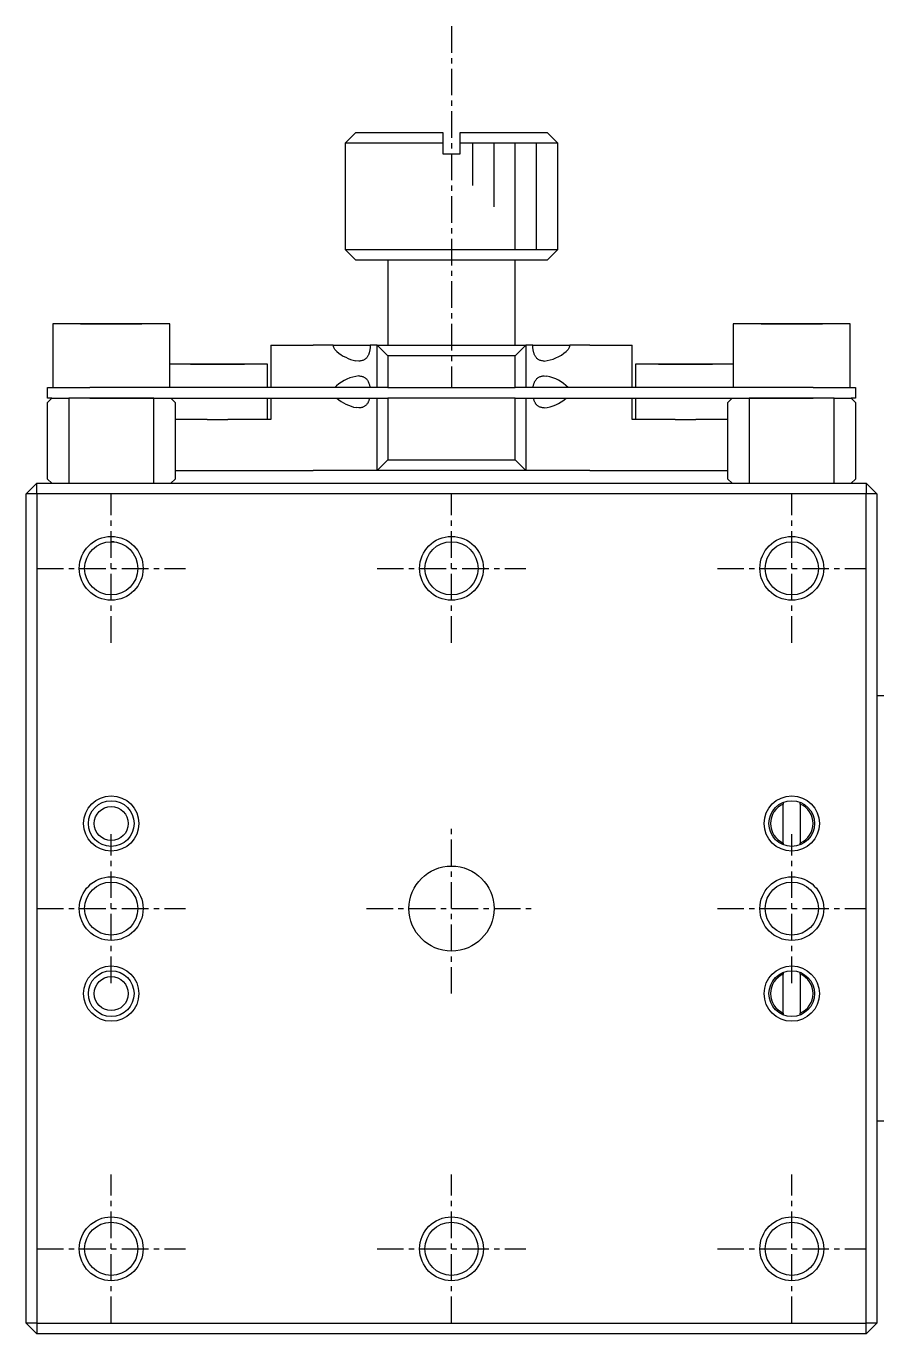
# Model space of a CAD drawing. Extents: x 10 to 365, y 10 to 240.
# Drawn here: x 98.8 to 138.8, y 121.8 to 183.2 of the extents above; entities that cross this region are included whole.
import ezdxf

# ---------------------------------------------------------------- set-up
doc = ezdxf.new("R2010")
doc.units = 0
doc.linetypes.add('CENTER', pattern=[2, 1.25, -0.25, 0.25, -0.25])
doc.layers.get('0').update_dxf_attribs({"linetype": 'CONTINUOUS'})
doc.layers.add('CENTER', color=1, linetype='CENTER')

msp = doc.modelspace()

# ---------------------------------------------------------------- linework, layer by layer
at = {"color": 7, "linetype": 'CONTINUOUS'}
for p, q in [((114.344926, 178.25), (113.844926, 177.75)), ((118.444926, 177.75), (113.844926, 177.75)), ((113.844926, 177.75), (113.844926, 172.75)), ((114.344926, 178.25), (118.444926, 178.25)), ((114.344926, 178.25), (118.444926, 178.25)), ((118.444926, 178.25), (118.444926, 177.75)), ((118.444926, 177.75), (118.444926, 177.25)), ((119.244926, 178.25), (123.344926, 178.25)), ((119.244926, 178.25), (123.344926, 178.25)), ((119.244926, 177.75), (119.244926, 178.25)), ((123.844926, 177.75), (119.244926, 177.75)), ((119.244926, 177.25), (119.244926, 177.75)), ((123.844926, 177.75), (123.344926, 178.25)), ((123.844926, 172.75), (123.844926, 177.75)), ((118.444926, 177.25), (119.244926, 177.25)), ((118.444926, 177.25), (119.244926, 177.25)), ((113.844926, 172.75), (123.844926, 172.75)), ((113.844926, 172.75), (114.344926, 172.25)), ((123.344926, 172.25), (114.344926, 172.25)), ((115.844926, 172.25), (115.844926, 168.25)), ((121.844926, 168.25), (121.844926, 172.25)), ((123.344926, 172.25), (123.844926, 172.75)), ((102.844926, 169.25), (100.094926, 169.25)), ((105.594926, 169.25), (100.094926, 169.25)), ((100.094926, 169.25), (100.094926, 166.25)), ((102.123238, 169.25), (101.40155, 169.25)), ((101.40155, 169.25), (102.123238, 169.25)), ((103.566614, 169.25), (102.123238, 169.25)), ((102.123238, 169.25), (103.566614, 169.25)), ((105.594926, 169.25), (102.844926, 169.25)), ((104.288302, 169.25), (103.566614, 169.25)), ((103.566614, 169.25), (104.288302, 169.25)), ((105.594926, 166.25), (105.594926, 169.25)), ((134.844926, 169.25), (132.094926, 169.25)), ((137.594926, 169.25), (132.094926, 169.25)), ((132.094926, 169.25), (132.094926, 166.25)), ((134.123238, 169.25), (133.40155, 169.25)), ((133.40155, 169.25), (134.123238, 169.25)), ((135.566614, 169.25), (134.123238, 169.25)), ((134.123238, 169.25), (135.566614, 169.25)), ((137.594926, 169.25), (134.844926, 169.25)), ((136.288302, 169.25), (135.566614, 169.25)), ((135.566614, 169.25), (136.288302, 169.25)), ((137.594926, 166.25), (137.594926, 169.25)), ((110.344926, 168.25), (110.344926, 166.25)), ((110.344926, 168.25), (112.344926, 168.25)), ((113.281676, 168.25), (112.344926, 168.25)), ((113.281676, 168.25), (115.024012, 168.25)), ((113.304592, 168.143304), (113.281676, 168.25)), ((113.363299, 168.046292), (113.304592, 168.143304)), ((113.452957, 167.95113), (113.363299, 168.046292)), ((114.980191, 167.905911), (114.971885, 167.877976)), ((114.987793, 167.934627), (114.980191, 167.905911)), ((114.994679, 167.964037), (114.987793, 167.934627)), ((115.000838, 167.994054), (114.994679, 167.964037)), ((115.006256, 168.024591), (115.000838, 167.994054)), ((115.010949, 168.055699), (115.006256, 168.024591)), ((115.014928, 168.087362), (115.010949, 168.055699)), ((115.01819, 168.119465), (115.014928, 168.087362)), ((115.020732, 168.151894), (115.01819, 168.119465)), ((115.022552, 168.184536), (115.020732, 168.151894)), ((115.023646, 168.217276), (115.022552, 168.184536)), ((115.024012, 168.25), (115.023646, 168.217276)), ((115.344926, 168.25), (115.024012, 168.25)), ((115.344926, 166.25), (115.344926, 168.25)), ((115.844926, 167.75), (115.344926, 168.25)), ((115.344926, 168.25), (117.594926, 168.25)), ((117.594926, 168.25), (120.094926, 168.25)), ((120.094926, 168.25), (122.344926, 168.25)), ((122.344926, 168.25), (121.844926, 167.75)), ((122.344926, 168.25), (122.344926, 166.25)), ((122.66584, 168.25), (122.344926, 168.25)), ((122.66584, 168.25), (124.408176, 168.25)), ((122.666237, 168.215709), (122.66584, 168.25)), ((122.667427, 168.181464), (122.666237, 168.215709)), ((122.669407, 168.147397), (122.667427, 168.181464)), ((122.672176, 168.113642), (122.669407, 168.147397)), ((122.675431, 168.082899), (122.672176, 168.113642)), ((122.679378, 168.052436), (122.675431, 168.082899)), ((122.684007, 168.022342), (122.679378, 168.052436)), ((122.689311, 167.992707), (122.684007, 168.022342)), ((122.695284, 167.963621), (122.689311, 167.992707)), ((122.701917, 167.935172), (122.695284, 167.963621)), ((122.709202, 167.907451), (122.701917, 167.935172)), ((122.717133, 167.880548), (122.709202, 167.907451)), ((124.327618, 168.047867), (124.242748, 167.95619)), ((124.382354, 168.136628), (124.327618, 168.047867)), ((124.408176, 168.25), (124.382354, 168.136628)), ((125.344926, 168.25), (124.408176, 168.25)), ((125.344926, 168.25), (127.344926, 168.25)), ((127.344926, 166.25), (127.344926, 168.25)), ((107.844926, 167.35), (105.594926, 167.35)), ((110.194926, 167.35), (105.594926, 167.35)), ((107.209841, 167.35), (106.574755, 167.35)), ((106.574755, 167.35), (107.209841, 167.35)), ((108.480011, 167.35), (107.209841, 167.35)), ((107.209841, 167.35), (108.480011, 167.35)), ((110.194926, 167.35), (107.844926, 167.35)), ((109.115097, 167.35), (108.480011, 167.35)), ((108.480011, 167.35), (109.115097, 167.35)), ((110.194926, 166.25), (110.194926, 167.35)), ((114.487272, 167.5), (114.340157, 167.513205)), ((114.496054, 167.500053), (114.487272, 167.5)), ((114.532244, 167.501477), (114.496054, 167.500053)), ((114.567801, 167.504917), (114.532244, 167.501477)), ((114.602616, 167.510464), (114.567801, 167.504917)), ((114.636581, 167.51821), (114.602616, 167.510464)), ((114.669586, 167.528246), (114.636581, 167.51821)), ((114.701525, 167.540663), (114.669586, 167.528246)), ((114.732288, 167.555552), (114.701525, 167.540663)), ((114.756357, 167.569536), (114.732288, 167.555552)), ((114.779668, 167.585301), (114.756357, 167.569536)), ((114.802153, 167.602847), (114.779668, 167.585301)), ((114.823745, 167.622173), (114.802153, 167.602847)), ((114.844378, 167.643279), (114.823745, 167.622173)), ((114.863984, 167.666165), (114.844378, 167.643279)), ((114.881111, 167.688853), (114.863984, 167.666165)), ((114.897391, 167.713139), (114.881111, 167.688853)), ((114.912782, 167.73895), (114.897391, 167.713139)), ((114.927243, 167.766213), (114.912782, 167.73895)), ((114.940734, 167.794855), (114.927243, 167.766213)), ((114.953212, 167.824803), (114.940734, 167.794855)), ((114.962888, 167.850911), (114.953212, 167.824803)), ((114.971885, 167.877976), (114.962888, 167.850911)), ((115.844926, 167.75), (115.844926, 166.25)), ((121.844926, 167.75), (115.844926, 167.75)), ((121.844926, 166.25), (121.844926, 167.75)), ((122.727237, 167.850171), (122.717133, 167.880548)), ((122.73828, 167.820825), (122.727237, 167.850171)), ((122.750231, 167.792582), (122.73828, 167.820825)), ((122.763057, 167.765514), (122.750231, 167.792582)), ((122.776727, 167.739694), (122.763057, 167.765514)), ((122.791208, 167.715195), (122.776727, 167.739694)), ((122.806468, 167.692087), (122.791208, 167.715195)), ((122.822474, 167.670445), (122.806468, 167.692087)), ((122.841598, 167.647584), (122.822474, 167.670445)), ((122.861737, 167.626446), (122.841598, 167.647584)), ((122.882827, 167.607029), (122.861737, 167.626446)), ((122.904804, 167.589332), (122.882827, 167.607029)), ((122.927604, 167.57335), (122.904804, 167.589332)), ((122.951162, 167.559083), (122.927604, 167.57335)), ((122.975414, 167.546527), (122.951162, 167.559083)), ((123.01077, 167.531617), (122.975414, 167.546527)), ((123.047526, 167.519745), (123.01077, 167.531617)), ((123.085532, 167.510781), (123.047526, 167.519745)), ((123.124638, 167.504591), (123.085532, 167.510781)), ((123.164695, 167.501044), (123.124638, 167.504591)), ((123.202527, 167.5), (123.164695, 167.501044)), ((129.844926, 167.35), (127.494926, 167.35)), ((132.094926, 167.35), (127.494926, 167.35)), ((127.494926, 167.35), (127.494926, 166.25)), ((129.209841, 167.35), (128.574755, 167.35)), ((128.574755, 167.35), (129.209841, 167.35)), ((130.480011, 167.35), (129.209841, 167.35)), ((129.209841, 167.35), (130.480011, 167.35)), ((132.094926, 167.35), (129.844926, 167.35)), ((131.115097, 167.35), (130.480011, 167.35)), ((130.480011, 167.35), (131.115097, 167.35)), ((114.487198, 166.8), (114.522402, 166.799101)), ((114.522402, 166.799101), (114.568797, 166.794994)), ((114.568797, 166.794994), (114.613724, 166.787343)), ((114.613724, 166.787343), (114.64323, 166.780028)), ((114.64323, 166.780028), (114.672077, 166.770878)), ((114.672077, 166.770878), (114.700181, 166.759849)), ((114.700181, 166.759849), (114.727459, 166.746899)), ((114.727459, 166.746899), (114.753829, 166.731984)), ((114.753829, 166.731984), (114.779208, 166.71506)), ((114.779208, 166.71506), (114.803513, 166.696085)), ((114.803513, 166.696085), (114.822834, 166.67873)), ((114.822834, 166.67873), (114.841446, 166.65984)), ((122.839973, 166.650589), (122.860206, 166.672064)), ((122.860206, 166.672064), (122.881398, 166.691779)), ((122.881398, 166.691779), (122.903483, 166.709731)), ((122.903483, 166.709731), (122.926395, 166.725916)), ((122.926395, 166.725916), (122.950069, 166.74033)), ((122.950069, 166.74033), (122.980191, 166.755689)), ((122.980191, 166.755689), (123.011482, 166.76861)), ((123.011482, 166.76861), (123.043837, 166.779182)), ((123.043837, 166.779182), (123.077148, 166.787489)), ((123.077148, 166.787489), (123.111311, 166.79362)), ((123.111311, 166.79362), (123.146218, 166.79766)), ((123.146218, 166.79766), (123.181763, 166.799696)), ((123.181763, 166.799696), (123.202643, 166.8)), ((123.202643, 166.8), (123.334685, 166.789225)), ((99.844926, 165.75), (99.844926, 166.25)), ((99.844926, 166.25), (101.844926, 166.25)), ((115.694926, 166.25), (101.844926, 166.25)), ((113.36061, 166.250031), (113.432241, 166.329544)), ((114.841446, 166.65984), (114.859304, 166.639451)), ((114.859304, 166.639451), (114.876362, 166.617596)), ((114.876362, 166.617596), (114.892576, 166.594311)), ((114.892576, 166.594311), (114.9079, 166.569631)), ((114.9079, 166.569631), (114.92229, 166.54359)), ((114.92229, 166.54359), (114.934177, 166.519524)), ((114.934177, 166.519524), (114.94538, 166.494323)), ((114.94538, 166.494323), (114.955883, 166.468068)), ((114.955883, 166.468068), (114.965668, 166.44084)), ((114.965668, 166.44084), (114.974719, 166.41272)), ((114.974719, 166.41272), (114.983018, 166.383789)), ((114.983018, 166.383789), (114.990548, 166.354128)), ((114.990548, 166.354128), (114.997291, 166.323817)), ((114.997291, 166.323817), (115.002042, 166.299576)), ((115.002042, 166.299576), (115.00633, 166.274953)), ((115.00633, 166.274953), (115.010153, 166.25)), ((115.844926, 166.25), (115.694926, 166.25)), ((115.844926, 166.25), (121.844926, 166.25)), ((121.994926, 166.25), (121.844926, 166.25)), ((135.844926, 166.25), (121.994926, 166.25)), ((122.679699, 166.25), (122.684771, 166.282393)), ((122.684771, 166.282393), (122.690654, 166.314279)), ((122.690654, 166.314279), (122.697336, 166.345556)), ((122.697336, 166.345556), (122.704803, 166.376119)), ((122.704803, 166.376119), (122.713044, 166.405863)), ((122.713044, 166.405863), (122.722044, 166.434684)), ((122.722044, 166.434684), (122.731792, 166.462478)), ((122.731792, 166.462478), (122.742288, 166.489197)), ((122.742288, 166.489197), (122.753567, 166.514948)), ((122.753567, 166.514948), (122.765602, 166.539679)), ((122.765602, 166.539679), (122.778366, 166.563337)), ((122.778366, 166.563337), (122.791832, 166.585871)), ((122.791832, 166.585871), (122.805974, 166.607229)), ((122.805974, 166.607229), (122.820764, 166.62736)), ((122.820764, 166.62736), (122.839973, 166.650589)), ((135.844926, 166.25), (137.844926, 166.25)), ((137.844926, 166.25), (137.844926, 165.75)), ((100.044926, 165.75), (99.844926, 165.55)), ((100.044926, 165.75), (99.844926, 165.75)), ((99.844926, 161.95), (99.844926, 165.55)), ((100.044926, 165.75), (100.844926, 165.75)), ((101.844926, 165.75), (100.844926, 165.75)), ((100.844926, 165.75), (100.844926, 161.75)), ((101.844926, 165.75), (100.844926, 165.75)), ((104.844926, 165.75), (101.844926, 165.75)), ((101.844926, 165.75), (104.844926, 165.75)), ((104.844926, 161.75), (104.844926, 165.75)), ((104.844926, 165.75), (115.694926, 165.75)), ((105.844926, 165.55), (105.644926, 165.75)), ((105.844926, 165.55), (105.844926, 161.95)), ((110.194926, 164.75), (110.194926, 165.75)), ((110.344926, 165.75), (110.344926, 164.75)), ((114.849222, 165.448718), (114.829386, 165.427644)), ((114.868151, 165.471536), (114.849222, 165.448718)), ((114.886114, 165.496056), (114.868151, 165.471536)), ((114.903055, 165.522231), (114.886114, 165.496056)), ((114.918916, 165.55002), (114.903055, 165.522231)), ((114.931698, 165.575256), (114.918916, 165.55002)), ((114.943713, 165.601755), (114.931698, 165.575256)), ((114.95494, 165.629426), (114.943713, 165.601755)), ((114.965358, 165.658178), (114.95494, 165.629426)), ((114.974943, 165.687919), (114.965358, 165.658178)), ((114.983675, 165.718556), (114.974943, 165.687919)), ((114.991532, 165.75), (114.983675, 165.718556)), ((115.344926, 162.35), (115.344926, 165.75)), ((115.694926, 165.75), (115.844926, 165.75)), ((115.844926, 165.75), (115.844926, 162.85)), ((121.844926, 165.75), (115.844926, 165.75)), ((121.844926, 162.85), (121.844926, 165.75)), ((121.844926, 165.75), (121.994926, 165.75)), ((121.994926, 165.75), (132.844926, 165.75)), ((122.344926, 165.75), (122.344926, 162.35)), ((122.706387, 165.71772), (122.69832, 165.75)), ((122.715338, 165.686374), (122.706387, 165.71772)), ((122.725154, 165.656144), (122.715338, 165.686374)), ((122.735889, 165.626907), (122.725154, 165.656144)), ((122.747512, 165.598735), (122.735889, 165.626907)), ((122.759993, 165.571701), (122.747512, 165.598735)), ((122.773301, 165.545877), (122.759993, 165.571701)), ((122.787407, 165.521336), (122.773301, 165.545877)), ((122.802279, 165.498149), (122.787407, 165.521336)), ((122.817888, 165.476389), (122.802279, 165.498149)), ((122.836551, 165.453346), (122.817888, 165.476389)), ((122.856214, 165.431986), (122.836551, 165.453346)), ((127.344926, 164.75), (127.344926, 165.75)), ((127.494926, 165.75), (127.494926, 164.75)), ((132.044926, 165.75), (131.844926, 165.55)), ((131.844926, 161.95), (131.844926, 165.55)), ((132.844926, 165.75), (132.844926, 161.75)), ((135.844926, 165.75), (132.844926, 165.75)), ((132.844926, 165.75), (135.844926, 165.75)), ((136.844926, 165.75), (135.844926, 165.75)), ((136.844926, 165.75), (135.844926, 165.75)), ((136.844926, 161.75), (136.844926, 165.75)), ((136.844926, 165.75), (137.644926, 165.75)), ((137.844926, 165.55), (137.644926, 165.75)), ((137.844926, 165.75), (137.644926, 165.75)), ((137.844926, 165.55), (137.844926, 161.95)), ((114.487231, 165.3), (114.370263, 165.308584)), ((114.497122, 165.300102), (114.487231, 165.3)), ((114.53791, 165.301903), (114.497122, 165.300102)), ((114.577733, 165.306246), (114.53791, 165.301903)), ((114.616459, 165.313265), (114.577733, 165.306246)), ((114.653957, 165.323098), (114.616459, 165.313265)), ((114.681781, 165.332625), (114.653957, 165.323098)), ((114.708897, 165.343981), (114.681781, 165.332625)), ((114.735225, 165.357198), (114.708897, 165.343981)), ((114.760687, 165.372312), (114.735225, 165.357198)), ((114.785205, 165.389354), (114.760687, 165.372312)), ((114.808699, 165.40836), (114.785205, 165.389354)), ((114.829386, 165.427644), (114.808699, 165.40836)), ((122.876818, 165.412309), (122.856214, 165.431986)), ((122.898298, 165.394317), (122.876818, 165.412309)), ((122.920594, 165.37801), (122.898298, 165.394317)), ((122.943644, 165.363389), (122.920594, 165.37801)), ((122.967386, 165.350454), (122.943644, 165.363389)), ((122.997877, 165.336634), (122.967386, 165.350454)), ((123.029471, 165.325163), (122.997877, 165.336634)), ((123.062068, 165.315954), (123.029471, 165.325163)), ((123.095567, 165.308921), (123.062068, 165.315954)), ((123.129867, 165.303976), (123.095567, 165.308921)), ((123.164867, 165.301032), (123.129867, 165.303976)), ((123.200466, 165.300003), (123.164867, 165.301032)), ((123.202519, 165.3), (123.200466, 165.300003)), ((107.362743, 164.75), (105.844926, 164.75)), ((107.362743, 164.75), (108.327109, 164.75)), ((110.344926, 164.75), (108.327109, 164.75)), ((129.362743, 164.75), (127.344926, 164.75)), ((129.362743, 164.75), (130.327109, 164.75)), ((131.844926, 164.75), (130.327109, 164.75)), ((115.344926, 162.35), (115.844926, 162.85)), ((115.844926, 162.85), (121.844926, 162.85)), ((121.844926, 162.85), (122.344926, 162.35)), ((99.344926, 161.75), (98.844926, 161.25)), ((99.344926, 161.25), (99.344926, 161.75)), ((99.344926, 161.75), (100.844926, 161.75)), ((99.844926, 161.95), (100.044926, 161.75)), ((100.844926, 161.75), (104.844926, 161.75)), ((100.844926, 161.75), (104.844926, 161.75)), ((104.844926, 161.75), (132.844926, 161.75)), ((105.644926, 161.75), (105.844926, 161.95)), ((105.844926, 162.35), (112.344926, 162.35)), ((115.344926, 162.35), (112.344926, 162.35)), ((122.344926, 162.35), (115.344926, 162.35)), ((125.344926, 162.35), (122.344926, 162.35)), ((125.344926, 162.35), (131.844926, 162.35)), ((131.844926, 161.95), (132.044926, 161.75)), ((132.844926, 161.75), (136.844926, 161.75)), ((132.844926, 161.75), (136.844926, 161.75)), ((136.844926, 161.75), (138.344926, 161.75)), ((137.644926, 161.75), (137.844926, 161.95)), ((138.344926, 161.75), (138.344926, 161.25)), ((138.844926, 161.25), (138.344926, 161.75)), ((98.844926, 122.25), (98.844926, 161.25)), ((99.344926, 161.25), (98.844926, 161.25)), ((138.344926, 161.25), (99.344926, 161.25)), ((99.344926, 161.25), (99.344926, 122.25)), ((138.344926, 122.25), (138.344926, 161.25)), ((138.844926, 161.25), (138.344926, 161.25)), ((138.844926, 161.25), (138.844926, 122.25)), ((153.344926, 151.750002), (138.844926, 151.750002)), ((134.444926, 146.748389), (134.444926, 146.666515)), ((134.444926, 144.833485), (134.444926, 146.666515)), ((135.244926, 146.666515), (135.244926, 146.748389)), ((135.244926, 146.666515), (135.244926, 144.833485)), ((134.444926, 144.833485), (134.444926, 144.751611)), ((135.244926, 144.751611), (135.244926, 144.833485)), ((134.444926, 138.748389), (134.444926, 138.666515)), ((134.444926, 136.833485), (134.444926, 138.666515)), ((135.244926, 138.666515), (135.244926, 138.748389)), ((135.244926, 138.666515), (135.244926, 136.833485)), ((134.444926, 136.833485), (134.444926, 136.751611)), ((135.244926, 136.751611), (135.244926, 136.833485)), ((153.344926, 131.75), (138.844926, 131.75)), ((99.344926, 122.25), (98.844926, 122.25)), ((98.844926, 122.25), (99.344926, 121.75)), ((99.344926, 122.25), (138.344926, 122.25)), ((99.344926, 122.25), (99.344926, 121.75)), ((138.344926, 121.75), (138.344926, 122.25)), ((138.844926, 122.25), (138.344926, 122.25)), ((138.344926, 121.75), (138.844926, 122.25)), ((138.344926, 121.75), (99.344926, 121.75))]:
    msp.add_line(p, q, dxfattribs=at)
at = {"color": 3, "linetype": 'CONTINUOUS'}
for p, q in [((119.844926, 175.75), (119.844926, 177.75)), ((120.844926, 174.75), (120.844926, 177.75)), ((121.844926, 172.75), (121.844926, 177.75)), ((122.844926, 172.75), (122.844926, 177.75)), ((102.987051, 158.991894), (102.844926, 159))]:
    msp.add_line(p, q, dxfattribs=at)
for centre, radius in [((102.844926, 157.75), 1.5), ((118.844926, 157.75), 1.5), ((134.844926, 157.75), 1.5), ((102.844926, 145.75), 1.3), ((134.844926, 145.75), 1.3), ((102.844926, 141.75), 1.5), ((134.844926, 141.75), 1.5), ((102.844926, 137.75), 1.3), ((134.844926, 137.75), 1.3), ((102.844926, 125.75), 1.5), ((118.844926, 125.75), 1.5), ((134.844926, 125.75), 1.5)]:
    msp.add_circle(centre, radius, dxfattribs=at)
at = {"color": 7, "linetype": 'CONTINUOUS'}
for centre, radius in [((102.844926, 157.75), 1.25), ((118.844926, 157.75), 1.25), ((134.844926, 157.75), 1.25), ((102.844926, 145.75), 1.075), ((102.844926, 145.75), 0.8), ((134.844926, 145.75), 1.075), ((118.844926, 141.75), 2), ((102.844926, 141.75), 1.25), ((134.844926, 141.75), 1.25), ((102.844926, 137.75), 1.075), ((102.844926, 137.75), 0.8), ((134.844926, 137.75), 1.075), ((102.844926, 125.75), 1.25), ((118.844926, 125.75), 1.25), ((134.844926, 125.75), 1.25)]:
    msp.add_circle(centre, radius, dxfattribs=at)
for centre, radius, start, end in [((114.744558, 169.450148), 1.978709, 229.25077852, 258.20700869), ((123.011314, 169.350082), 1.859937, 275.90079989, 311.4590073), ((114.677206, 164.95587), 1.853893, 95.88266192, 132.18611397), ((122.977606, 164.943711), 1.879742, 44.02564064, 79.04943393), ((114.747711, 167.263188), 1.990715, 229.47983532, 259.07029629), ((123.020108, 167.129747), 1.838817, 275.693117, 311.386932), ((134.844926, 145.75), 1, 113.578178, 246.421822), ((134.844926, 145.75), 1, 293.578178, 66.421822), ((134.844926, 137.75), 1, 113.578178, 246.421822), ((134.844926, 137.75), 1, 293.578178, 66.421822)]:
    msp.add_arc(centre, radius, start, end, dxfattribs=at)
at = {"layer": 'CENTER', "color": 1, "linetype": 'CENTER'}
for p, q in [((118.844926, 183.25), (118.844926, 166.25)), ((102.844926, 154.25), (102.844926, 161.25)), ((118.844926, 154.25), (118.844926, 161.25)), ((134.844926, 154.25), (134.844926, 161.25)), ((99.344926, 157.75), (106.344926, 157.75)), ((115.344926, 157.75), (122.344926, 157.75)), ((131.344926, 157.75), (138.344926, 157.75)), ((102.844926, 138.25), (102.844926, 145.25)), ((118.844926, 137.75), (118.844926, 145.75)), ((134.844926, 138.25), (134.844926, 145.25)), ((99.344926, 141.75), (106.344926, 141.75)), ((114.844926, 141.75), (122.844926, 141.75)), ((131.344926, 141.75), (138.344926, 141.75)), ((102.844926, 122.25), (102.844926, 129.25)), ((118.844926, 122.25), (118.844926, 129.25)), ((134.844926, 122.25), (134.844926, 129.25)), ((99.344926, 125.75), (106.344926, 125.75)), ((115.344926, 125.75), (122.344926, 125.75)), ((131.344926, 125.75), (138.344926, 125.75))]:
    msp.add_line(p, q, dxfattribs=at)

doc.saveas('drawing.dxf')
